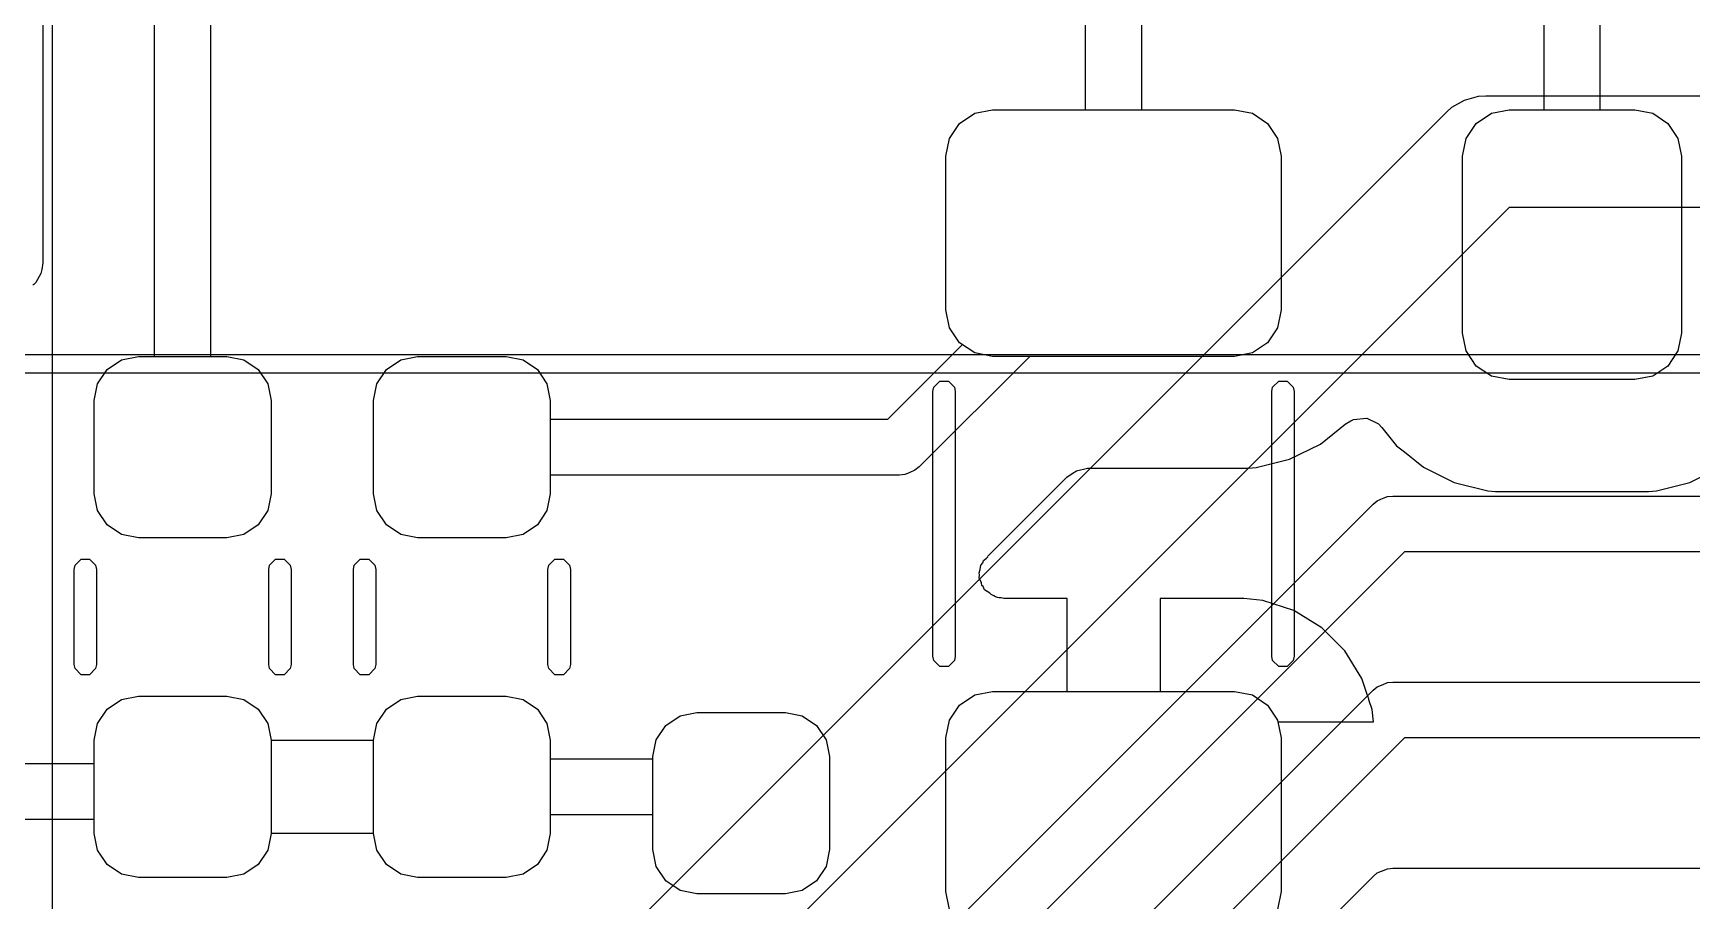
# Model space of a CAD drawing. Header units: inches. Extents: x 1.3 to 5.24, y -7.03 to -1.12.
# Drawn here: x 1.7204 to 2.0711, y -4.7451 to -4.5616 of the extents above; entities that cross this region are included whole.
import ezdxf

# ---------------------------------------------------------------- set-up
doc = ezdxf.new("R2010")
doc.units = ezdxf.units.IN
doc.header["$MEASUREMENT"] = 0
for name, color, linetype, true_color in [('B.Cu', 153, 'CONTINUOUS', 0x4d7fc4), ('B.Mask', 4, 'CONTINUOUS', 0x02ffee), ('B.Paste', 132, 'CONTINUOUS', 0x00c2c2), ('B.Silkscreen', 31, 'CONTINUOUS', 0xe8b2a7), ('F.Silkscreen', 41, 'CONTINUOUS', 0xf2eda1), ('In1.Cu', 91, 'CONTINUOUS', 0x7fc87f), ('In2.Cu', 33, 'CONTINUOUS', 0xce7d2c)]:
    doc.layers.add(name, color=color, linetype=linetype, true_color=true_color)

msp = doc.modelspace()

# ---------------------------------------------------------------- linework, layer by layer
at = {"layer": 'B.Cu', "linetype": 'CONTINUOUS'}
for p, q in [((2.05167, -4.50167), (2.05167, -4.57776)), ((1.95472, -4.50472), (1.95472, -4.57776)), ((2.03986, -4.57776), (2.03986, -4.50412)), ((1.94291, -4.57776), (1.94291, -4.50717)), ((1.72242, -4.52622), (1.72242, -4.61014)), ((1.74606, -4.62992), (1.74606, -4.52913)), ((1.75787, -4.53158), (1.75787, -4.62992)), ((1.91627, -4.58064), (1.91946, -4.57851)), ((1.91946, -4.57851), (1.92323, -4.57776)), ((1.92323, -4.57776), (1.94291, -4.57776)), ((1.95472, -4.57776), (1.97441, -4.57776)), ((1.97441, -4.57776), (1.97818, -4.57851)), ((1.97818, -4.57851), (1.98137, -4.58064)), ((2.02552, -4.58064), (2.02871, -4.57851)), ((2.02871, -4.57851), (2.03248, -4.57776)), ((2.03248, -4.57776), (2.03986, -4.57776)), ((2.05167, -4.57776), (2.05906, -4.57776)), ((2.05906, -4.57776), (2.06282, -4.57851)), ((2.06282, -4.57851), (2.06601, -4.58064)), ((1.91339, -4.5876), (1.91414, -4.58383)), ((1.91414, -4.58383), (1.91627, -4.58064)), ((1.98137, -4.58064), (1.9835, -4.58383)), ((1.9835, -4.58383), (1.98425, -4.5876)), ((2.02264, -4.5876), (2.02339, -4.58383)), ((2.02339, -4.58383), (2.02552, -4.58064)), ((2.06601, -4.58064), (2.06815, -4.58383)), ((2.06815, -4.58383), (2.0689, -4.5876)), ((1.91339, -4.62008), (1.91339, -4.5876)), ((1.98425, -4.5876), (1.98425, -4.62008)), ((2.02264, -4.625), (2.02264, -4.5876)), ((2.0689, -4.5876), (2.0689, -4.625)), ((1.72222, -4.61151), (1.72196, -4.61241)), ((1.72242, -4.61014), (1.72222, -4.61151)), ((1.72242, -4.61014), (1.72242, -4.61014)), ((1.72242, -4.61014), (1.72242, -4.61014)), ((1.72045, -4.61473), (1.72029, -4.61489)), ((1.72047, -4.61473), (1.72045, -4.61473)), ((1.72049, -4.61471), (1.72047, -4.61473)), ((1.72086, -4.61435), (1.72049, -4.61471)), ((1.7209, -4.6143), (1.72086, -4.61435)), ((1.72196, -4.61241), (1.7209, -4.6143)), ((1.91414, -4.62385), (1.91339, -4.62008)), ((1.98425, -4.62008), (1.9835, -4.62385)), ((1.91627, -4.62704), (1.91414, -4.62385)), ((1.9835, -4.62385), (1.98137, -4.62704)), ((2.02339, -4.62877), (2.02264, -4.625)), ((2.0689, -4.625), (2.06815, -4.62877)), ((1.9011, -4.64321), (1.91687, -4.62744)), ((1.91687, -4.62744), (1.91627, -4.62704)), ((1.97818, -4.62917), (1.97441, -4.62992)), ((1.98137, -4.62704), (1.97818, -4.62917)), ((2.02552, -4.63196), (2.02339, -4.62877)), ((2.06815, -4.62877), (2.06601, -4.63196)), ((1.73398, -4.63569), (1.73601, -4.63266)), ((1.73601, -4.63266), (1.73904, -4.63063)), ((1.73904, -4.63063), (1.74262, -4.62992)), ((1.74262, -4.62992), (1.74606, -4.62992)), ((1.75787, -4.62992), (1.76132, -4.62992)), ((1.76132, -4.62992), (1.7649, -4.63063)), ((1.7649, -4.63063), (1.76793, -4.63266)), ((1.76793, -4.63266), (1.76996, -4.63569)), ((1.79303, -4.63569), (1.79506, -4.63266)), ((1.79506, -4.63266), (1.79809, -4.63063)), ((1.79809, -4.63063), (1.80167, -4.62992)), ((1.80167, -4.62992), (1.82037, -4.62992)), ((1.82037, -4.62992), (1.82395, -4.63063)), ((1.82395, -4.63063), (1.82699, -4.63266)), ((1.82699, -4.63266), (1.82901, -4.63569)), ((1.93109, -4.62992), (1.90772, -4.65329)), ((1.97441, -4.62992), (1.93109, -4.62992)), ((2.02871, -4.63409), (2.02552, -4.63196)), ((2.06601, -4.63196), (2.06282, -4.63409)), ((1.73327, -4.63927), (1.73398, -4.63569)), ((1.76996, -4.63569), (1.77067, -4.63927)), ((1.79232, -4.63927), (1.79303, -4.63569)), ((1.82901, -4.63569), (1.82972, -4.63927)), ((2.03248, -4.63484), (2.02871, -4.63409)), ((2.05906, -4.63484), (2.03248, -4.63484)), ((2.06282, -4.63409), (2.05906, -4.63484)), ((1.73327, -4.65896), (1.73327, -4.63927)), ((1.77067, -4.63927), (1.77067, -4.65896)), ((1.79232, -4.65896), (1.79232, -4.63927)), ((1.82972, -4.63927), (1.82972, -4.64321)), ((1.82972, -4.64321), (1.9011, -4.64321)), ((1.99781, -4.64423), (1.99901, -4.64352)), ((1.99901, -4.64352), (1.99958, -4.64329)), ((1.99958, -4.64329), (2.00231, -4.643)), ((2.00231, -4.643), (2.00231, -4.643)), ((2.00231, -4.643), (2.00238, -4.64301)), ((2.00238, -4.64301), (2.00458, -4.64401)), ((1.99255, -4.64846), (1.99781, -4.64423)), ((2.00458, -4.64401), (2.00481, -4.64421)), ((2.00481, -4.64421), (2.00555, -4.64494)), ((2.00555, -4.64494), (2.00866, -4.64882)), ((1.98602, -4.65169), (1.99255, -4.64846)), ((2.00866, -4.64882), (2.00866, -4.64882)), ((2.00866, -4.64882), (2.00866, -4.64882)), ((2.00866, -4.64882), (2.01031, -4.65014)), ((2.01031, -4.65014), (2.01434, -4.65338)), ((1.90682, -4.65402), (1.90558, -4.65454)), ((1.90772, -4.65329), (1.90682, -4.65402)), ((1.94098, -4.65416), (1.94332, -4.65356)), ((1.94332, -4.65356), (1.97732, -4.65356)), ((1.97732, -4.65356), (1.97896, -4.65345)), ((1.97732, -4.65356), (1.97732, -4.65356)), ((1.97896, -4.65345), (1.98602, -4.65169)), ((2.01434, -4.65338), (2.02087, -4.65662)), ((2.07067, -4.65662), (2.0772, -4.65338)), ((1.90354, -4.65502), (1.82972, -4.65502)), ((1.82972, -4.65502), (1.82972, -4.65896)), ((1.9047, -4.65491), (1.90354, -4.65502)), ((1.90558, -4.65454), (1.9047, -4.65491)), ((1.92238, -4.67207), (1.93895, -4.65549)), ((1.93895, -4.65549), (1.94007, -4.65466)), ((1.94007, -4.65466), (1.94098, -4.65416)), ((2.02087, -4.65662), (2.02793, -4.65837)), ((2.0636, -4.65837), (2.07067, -4.65662)), ((1.73398, -4.66253), (1.73327, -4.65896)), ((1.77067, -4.65896), (1.76996, -4.66253)), ((1.79303, -4.66253), (1.79232, -4.65896)), ((1.82972, -4.65896), (1.82901, -4.66253)), ((2.02793, -4.65837), (2.02793, -4.65837)), ((2.02793, -4.65837), (2.02793, -4.65837)), ((2.02793, -4.65837), (2.02957, -4.65848)), ((2.02957, -4.65848), (2.02957, -4.65848)), ((2.02957, -4.65848), (2.06197, -4.65848)), ((2.06197, -4.65848), (2.0636, -4.65837)), ((2.06197, -4.65848), (2.06197, -4.65848)), ((1.73601, -4.66557), (1.73398, -4.66253)), ((1.76996, -4.66253), (1.76793, -4.66557)), ((1.79506, -4.66557), (1.79303, -4.66253)), ((1.82901, -4.66253), (1.82699, -4.66557)), ((1.73904, -4.6676), (1.73601, -4.66557)), ((1.74262, -4.66831), (1.73904, -4.6676)), ((1.7649, -4.6676), (1.76132, -4.66831)), ((1.76793, -4.66557), (1.7649, -4.6676)), ((1.79809, -4.6676), (1.79506, -4.66557)), ((1.80167, -4.66831), (1.79809, -4.6676)), ((1.82395, -4.6676), (1.82037, -4.66831)), ((1.82699, -4.66557), (1.82395, -4.6676)), ((1.76132, -4.66831), (1.74262, -4.66831)), ((1.82037, -4.66831), (1.80167, -4.66831)), ((1.92039, -4.6757), (1.92065, -4.67498)), ((1.92065, -4.67498), (1.92078, -4.67407)), ((1.92078, -4.67407), (1.92082, -4.67398)), ((1.92082, -4.67398), (1.92116, -4.67358)), ((1.92116, -4.67358), (1.92133, -4.67311)), ((1.92133, -4.67311), (1.92198, -4.67262)), ((1.92198, -4.67262), (1.92226, -4.67229)), ((1.92219, -4.67222), (1.92238, -4.67207)), ((1.92226, -4.67229), (1.92219, -4.67222)), ((1.92238, -4.67207), (1.92238, -4.67207)), ((1.92048, -4.67613), (1.92039, -4.6757)), ((1.92039, -4.67679), (1.92048, -4.67613)), ((1.92087, -4.67784), (1.92039, -4.67679)), ((1.92099, -4.67838), (1.92087, -4.67784)), ((1.92122, -4.67861), (1.92099, -4.67838)), ((1.92153, -4.67929), (1.92122, -4.67861)), ((1.92263, -4.68), (1.92153, -4.67929)), ((1.92295, -4.68031), (1.92263, -4.68)), ((1.92334, -4.68052), (1.92295, -4.68031)), ((1.92351, -4.68057), (1.92334, -4.68052)), ((1.92385, -4.68078), (1.92351, -4.68057)), ((1.92427, -4.6809), (1.92385, -4.68078)), ((1.92465, -4.681), (1.92427, -4.6809)), ((1.92509, -4.68096), (1.92465, -4.681)), ((1.92565, -4.6811), (1.92509, -4.68096)), ((1.93898, -4.6811), (1.92565, -4.6811)), ((1.93898, -4.70079), (1.93898, -4.6811)), ((1.97638, -4.6811), (1.95866, -4.6811)), ((1.95866, -4.6811), (1.95866, -4.70079)), ((1.98042, -4.68152), (1.97638, -4.6811)), ((1.97638, -4.6811), (1.97638, -4.6811)), ((1.98475, -4.68295), (1.98042, -4.68152)), ((1.98042, -4.68152), (1.98042, -4.68152)), ((1.98697, -4.68369), (1.98475, -4.68295)), ((1.99285, -4.68731), (1.98697, -4.68369)), ((1.98697, -4.68369), (1.98697, -4.68369)), ((1.99773, -4.69219), (1.99285, -4.68731)), ((2.00135, -4.69807), (1.99773, -4.69219)), ((2.0024, -4.70123), (2.00135, -4.69807)), ((2.00135, -4.69807), (2.00135, -4.69807)), ((1.73601, -4.70451), (1.73904, -4.70248)), ((1.73904, -4.70248), (1.74262, -4.70177)), ((1.74262, -4.70177), (1.76132, -4.70177)), ((1.76132, -4.70177), (1.7649, -4.70248)), ((1.7649, -4.70248), (1.76793, -4.70451)), ((1.79506, -4.70451), (1.79809, -4.70248)), ((1.79809, -4.70248), (1.80167, -4.70177)), ((1.80167, -4.70177), (1.82037, -4.70177)), ((1.82037, -4.70177), (1.82395, -4.70248)), ((1.82395, -4.70248), (1.82699, -4.70451)), ((1.91627, -4.70367), (1.91946, -4.70154)), ((1.91946, -4.70154), (1.92323, -4.70079)), ((1.92323, -4.70079), (1.93898, -4.70079)), ((1.95866, -4.70079), (1.97441, -4.70079)), ((1.97441, -4.70079), (1.97818, -4.70154)), ((1.97818, -4.70154), (1.98137, -4.70367)), ((2.00272, -4.70218), (2.0024, -4.70123)), ((2.00278, -4.70236), (2.00272, -4.70218)), ((2.0028, -4.70244), (2.00278, -4.70236)), ((2.00278, -4.70236), (2.00278, -4.70236)), ((2.00278, -4.70236), (2.00278, -4.70236)), ((2.00283, -4.70253), (2.0028, -4.70244)), ((2.00352, -4.70462), (2.00283, -4.70253)), ((2.00283, -4.70253), (2.00283, -4.70253)), ((2.00283, -4.70253), (2.00283, -4.70253)), ((2.00283, -4.70253), (2.00283, -4.70253)), ((1.73398, -4.70754), (1.73601, -4.70451)), ((1.76793, -4.70451), (1.76996, -4.70754)), ((1.79303, -4.70754), (1.79506, -4.70451)), ((1.82699, -4.70451), (1.82901, -4.70754)), ((1.85412, -4.70796), (1.85715, -4.70593)), ((1.85715, -4.70593), (1.86073, -4.70522)), ((1.86073, -4.70522), (1.87943, -4.70522)), ((1.87943, -4.70522), (1.88301, -4.70593)), ((1.88301, -4.70593), (1.88604, -4.70796)), ((1.91414, -4.70686), (1.91627, -4.70367)), ((1.98137, -4.70367), (1.9835, -4.70686)), ((2.00379, -4.70719), (2.00352, -4.70462)), ((1.73327, -4.71112), (1.73398, -4.70754)), ((1.76996, -4.70754), (1.77067, -4.71112)), ((1.79232, -4.71112), (1.79303, -4.70754)), ((1.82901, -4.70754), (1.82972, -4.71112)), ((1.85209, -4.71099), (1.85412, -4.70796)), ((1.88604, -4.70796), (1.88807, -4.71099)), ((1.91339, -4.71063), (1.91414, -4.70686)), ((1.9835, -4.70686), (1.98357, -4.70719)), ((1.98357, -4.70719), (2.00379, -4.70719)), ((1.73327, -4.71604), (1.73327, -4.71112)), ((1.77067, -4.71112), (1.79232, -4.71112)), ((1.82972, -4.71112), (1.82972, -4.71506)), ((1.85138, -4.71457), (1.85209, -4.71099)), ((1.88807, -4.71099), (1.88878, -4.71457)), ((1.91339, -4.74311), (1.91339, -4.71063)), ((1.70866, -4.71604), (1.73327, -4.71604)), ((1.82972, -4.71506), (1.85138, -4.71506)), ((1.85138, -4.71506), (1.85138, -4.71457)), ((1.88878, -4.71457), (1.88878, -4.73425)), ((1.85138, -4.72687), (1.82972, -4.72687)), ((1.82972, -4.72687), (1.82972, -4.73081)), ((1.85138, -4.73425), (1.85138, -4.72687)), ((1.73327, -4.72785), (1.70866, -4.72785)), ((1.73327, -4.73081), (1.73327, -4.72785)), ((1.73398, -4.73439), (1.73327, -4.73081)), ((1.77067, -4.73081), (1.76996, -4.73439)), ((1.79232, -4.73081), (1.77067, -4.73081)), ((1.79303, -4.73439), (1.79232, -4.73081)), ((1.82972, -4.73081), (1.82901, -4.73439)), ((1.73601, -4.73742), (1.73398, -4.73439)), ((1.76996, -4.73439), (1.76793, -4.73742)), ((1.79506, -4.73742), (1.79303, -4.73439)), ((1.82901, -4.73439), (1.82699, -4.73742)), ((1.85209, -4.73783), (1.85138, -4.73425)), ((1.88878, -4.73425), (1.88807, -4.73783)), ((1.73904, -4.73945), (1.73601, -4.73742)), ((1.76793, -4.73742), (1.7649, -4.73945)), ((1.79809, -4.73945), (1.79506, -4.73742)), ((1.82699, -4.73742), (1.82395, -4.73945)), ((1.85412, -4.74086), (1.85209, -4.73783)), ((1.88807, -4.73783), (1.88604, -4.74086)), ((1.74262, -4.74016), (1.73904, -4.73945)), ((1.76132, -4.74016), (1.74262, -4.74016)), ((1.7649, -4.73945), (1.76132, -4.74016)), ((1.80167, -4.74016), (1.79809, -4.73945)), ((1.82037, -4.74016), (1.80167, -4.74016)), ((1.82395, -4.73945), (1.82037, -4.74016)), ((1.85715, -4.74289), (1.85412, -4.74086)), ((1.88604, -4.74086), (1.88301, -4.74289)), ((1.86073, -4.7436), (1.85715, -4.74289)), ((1.87943, -4.7436), (1.86073, -4.7436)), ((1.88301, -4.74289), (1.87943, -4.7436)), ((1.91414, -4.74688), (1.91339, -4.74311))]:
    msp.add_line(p, q, dxfattribs=at)
at = {"layer": 'B.Mask', "linetype": 'CONTINUOUS'}
for p, q in [((1.91627, -4.58064), (1.91946, -4.57851)), ((1.91946, -4.57851), (1.92323, -4.57776)), ((1.92323, -4.57776), (1.97441, -4.57776)), ((1.97441, -4.57776), (1.97818, -4.57851)), ((1.97818, -4.57851), (1.98137, -4.58064)), ((2.02552, -4.58064), (2.02871, -4.57851)), ((2.02871, -4.57851), (2.03248, -4.57776)), ((2.03248, -4.57776), (2.05906, -4.57776)), ((2.05906, -4.57776), (2.06282, -4.57851)), ((2.06282, -4.57851), (2.06601, -4.58064)), ((1.91339, -4.5876), (1.91414, -4.58383)), ((1.91414, -4.58383), (1.91627, -4.58064)), ((1.98137, -4.58064), (1.9835, -4.58383)), ((1.9835, -4.58383), (1.98425, -4.5876)), ((2.02264, -4.5876), (2.02339, -4.58383)), ((2.02339, -4.58383), (2.02552, -4.58064)), ((2.06601, -4.58064), (2.06815, -4.58383)), ((2.06815, -4.58383), (2.0689, -4.5876)), ((1.91339, -4.62008), (1.91339, -4.5876)), ((1.98425, -4.5876), (1.98425, -4.62008)), ((2.02264, -4.625), (2.02264, -4.5876)), ((2.0689, -4.5876), (2.0689, -4.625)), ((1.91414, -4.62385), (1.91339, -4.62008)), ((1.98425, -4.62008), (1.9835, -4.62385)), ((1.91627, -4.62704), (1.91414, -4.62385)), ((1.9835, -4.62385), (1.98137, -4.62704)), ((2.02339, -4.62877), (2.02264, -4.625)), ((2.0689, -4.625), (2.06815, -4.62877)), ((1.91946, -4.62917), (1.91627, -4.62704)), ((1.92323, -4.62992), (1.91946, -4.62917)), ((1.97818, -4.62917), (1.97441, -4.62992)), ((1.98137, -4.62704), (1.97818, -4.62917)), ((2.02552, -4.63196), (2.02339, -4.62877)), ((2.06815, -4.62877), (2.06601, -4.63196)), ((1.73398, -4.63569), (1.73601, -4.63266)), ((1.73601, -4.63266), (1.73904, -4.63063)), ((1.73904, -4.63063), (1.74262, -4.62992)), ((1.74262, -4.62992), (1.76132, -4.62992)), ((1.76132, -4.62992), (1.7649, -4.63063)), ((1.7649, -4.63063), (1.76793, -4.63266)), ((1.76793, -4.63266), (1.76996, -4.63569)), ((1.79303, -4.63569), (1.79506, -4.63266)), ((1.79506, -4.63266), (1.79809, -4.63063)), ((1.79809, -4.63063), (1.80167, -4.62992)), ((1.80167, -4.62992), (1.82037, -4.62992)), ((1.82037, -4.62992), (1.82395, -4.63063)), ((1.82395, -4.63063), (1.82699, -4.63266)), ((1.82699, -4.63266), (1.82901, -4.63569)), ((1.97441, -4.62992), (1.92323, -4.62992)), ((2.02871, -4.63409), (2.02552, -4.63196)), ((2.06601, -4.63196), (2.06282, -4.63409)), ((1.73327, -4.63927), (1.73398, -4.63569)), ((1.76996, -4.63569), (1.77067, -4.63927)), ((1.79232, -4.63927), (1.79303, -4.63569)), ((1.82901, -4.63569), (1.82972, -4.63927)), ((2.03248, -4.63484), (2.02871, -4.63409)), ((2.05906, -4.63484), (2.03248, -4.63484)), ((2.06282, -4.63409), (2.05906, -4.63484)), ((1.73327, -4.65896), (1.73327, -4.63927)), ((1.77067, -4.63927), (1.77067, -4.65896)), ((1.79232, -4.65896), (1.79232, -4.63927)), ((1.82972, -4.63927), (1.82972, -4.65896)), ((1.73398, -4.66253), (1.73327, -4.65896)), ((1.77067, -4.65896), (1.76996, -4.66253)), ((1.79303, -4.66253), (1.79232, -4.65896)), ((1.82972, -4.65896), (1.82901, -4.66253)), ((1.73601, -4.66557), (1.73398, -4.66253)), ((1.76996, -4.66253), (1.76793, -4.66557)), ((1.79506, -4.66557), (1.79303, -4.66253)), ((1.82901, -4.66253), (1.82699, -4.66557)), ((1.73904, -4.6676), (1.73601, -4.66557)), ((1.74262, -4.66831), (1.73904, -4.6676)), ((1.7649, -4.6676), (1.76132, -4.66831)), ((1.76793, -4.66557), (1.7649, -4.6676)), ((1.79809, -4.6676), (1.79506, -4.66557)), ((1.80167, -4.66831), (1.79809, -4.6676)), ((1.82395, -4.6676), (1.82037, -4.66831)), ((1.82699, -4.66557), (1.82395, -4.6676)), ((1.76132, -4.66831), (1.74262, -4.66831)), ((1.82037, -4.66831), (1.80167, -4.66831)), ((1.73601, -4.70451), (1.73904, -4.70248)), ((1.73904, -4.70248), (1.74262, -4.70177)), ((1.74262, -4.70177), (1.76132, -4.70177)), ((1.76132, -4.70177), (1.7649, -4.70248)), ((1.7649, -4.70248), (1.76793, -4.70451)), ((1.79506, -4.70451), (1.79809, -4.70248)), ((1.79809, -4.70248), (1.80167, -4.70177)), ((1.80167, -4.70177), (1.82037, -4.70177)), ((1.82037, -4.70177), (1.82395, -4.70248)), ((1.82395, -4.70248), (1.82699, -4.70451)), ((1.91627, -4.70367), (1.91946, -4.70154)), ((1.91946, -4.70154), (1.92323, -4.70079)), ((1.92323, -4.70079), (1.97441, -4.70079)), ((1.97441, -4.70079), (1.97818, -4.70154)), ((1.97818, -4.70154), (1.98137, -4.70367)), ((1.73398, -4.70754), (1.73601, -4.70451)), ((1.76793, -4.70451), (1.76996, -4.70754)), ((1.79303, -4.70754), (1.79506, -4.70451)), ((1.82699, -4.70451), (1.82901, -4.70754)), ((1.85412, -4.70796), (1.85715, -4.70593)), ((1.85715, -4.70593), (1.86073, -4.70522)), ((1.86073, -4.70522), (1.87943, -4.70522)), ((1.87943, -4.70522), (1.88301, -4.70593)), ((1.88301, -4.70593), (1.88604, -4.70796)), ((1.91414, -4.70686), (1.91627, -4.70367)), ((1.98137, -4.70367), (1.9835, -4.70686)), ((1.73327, -4.71112), (1.73398, -4.70754)), ((1.76996, -4.70754), (1.77067, -4.71112)), ((1.79232, -4.71112), (1.79303, -4.70754)), ((1.82901, -4.70754), (1.82972, -4.71112)), ((1.85209, -4.71099), (1.85412, -4.70796)), ((1.88604, -4.70796), (1.88807, -4.71099)), ((1.91339, -4.71063), (1.91414, -4.70686)), ((1.9835, -4.70686), (1.98425, -4.71063)), ((1.73327, -4.73081), (1.73327, -4.71112)), ((1.77067, -4.71112), (1.77067, -4.73081)), ((1.79232, -4.73081), (1.79232, -4.71112)), ((1.82972, -4.71112), (1.82972, -4.73081)), ((1.85138, -4.71457), (1.85209, -4.71099)), ((1.88807, -4.71099), (1.88878, -4.71457)), ((1.91339, -4.74311), (1.91339, -4.71063)), ((1.98425, -4.71063), (1.98425, -4.74311)), ((1.85138, -4.73425), (1.85138, -4.71457)), ((1.88878, -4.71457), (1.88878, -4.73425)), ((1.73398, -4.73439), (1.73327, -4.73081)), ((1.77067, -4.73081), (1.76996, -4.73439)), ((1.79303, -4.73439), (1.79232, -4.73081)), ((1.82972, -4.73081), (1.82901, -4.73439)), ((1.73601, -4.73742), (1.73398, -4.73439)), ((1.76996, -4.73439), (1.76793, -4.73742)), ((1.79506, -4.73742), (1.79303, -4.73439)), ((1.82901, -4.73439), (1.82699, -4.73742)), ((1.85209, -4.73783), (1.85138, -4.73425)), ((1.88878, -4.73425), (1.88807, -4.73783)), ((1.73904, -4.73945), (1.73601, -4.73742)), ((1.76793, -4.73742), (1.7649, -4.73945)), ((1.79809, -4.73945), (1.79506, -4.73742)), ((1.82699, -4.73742), (1.82395, -4.73945)), ((1.85412, -4.74086), (1.85209, -4.73783)), ((1.88807, -4.73783), (1.88604, -4.74086)), ((1.74262, -4.74016), (1.73904, -4.73945)), ((1.76132, -4.74016), (1.74262, -4.74016)), ((1.7649, -4.73945), (1.76132, -4.74016)), ((1.80167, -4.74016), (1.79809, -4.73945)), ((1.82037, -4.74016), (1.80167, -4.74016)), ((1.82395, -4.73945), (1.82037, -4.74016)), ((1.85715, -4.74289), (1.85412, -4.74086)), ((1.88604, -4.74086), (1.88301, -4.74289)), ((1.86073, -4.7436), (1.85715, -4.74289)), ((1.87943, -4.7436), (1.86073, -4.7436)), ((1.88301, -4.74289), (1.87943, -4.7436)), ((1.91414, -4.74688), (1.91339, -4.74311)), ((1.98425, -4.74311), (1.9835, -4.74688))]:
    msp.add_line(p, q, dxfattribs=at)
at = {"layer": 'B.Paste', "linetype": 'CONTINUOUS'}
for p, q in [((1.91627, -4.58064), (1.91946, -4.57851)), ((1.91946, -4.57851), (1.92323, -4.57776)), ((1.92323, -4.57776), (1.97441, -4.57776)), ((1.97441, -4.57776), (1.97818, -4.57851)), ((1.97818, -4.57851), (1.98137, -4.58064)), ((2.02552, -4.58064), (2.02871, -4.57851)), ((2.02871, -4.57851), (2.03248, -4.57776)), ((2.03248, -4.57776), (2.05906, -4.57776)), ((2.05906, -4.57776), (2.06282, -4.57851)), ((2.06282, -4.57851), (2.06601, -4.58064)), ((1.91339, -4.5876), (1.91414, -4.58383)), ((1.91414, -4.58383), (1.91627, -4.58064)), ((1.98137, -4.58064), (1.9835, -4.58383)), ((1.9835, -4.58383), (1.98425, -4.5876)), ((2.02264, -4.5876), (2.02339, -4.58383)), ((2.02339, -4.58383), (2.02552, -4.58064)), ((2.06601, -4.58064), (2.06815, -4.58383)), ((2.06815, -4.58383), (2.0689, -4.5876)), ((1.91339, -4.62008), (1.91339, -4.5876)), ((1.98425, -4.5876), (1.98425, -4.62008)), ((2.02264, -4.625), (2.02264, -4.5876)), ((2.0689, -4.5876), (2.0689, -4.625)), ((1.91414, -4.62385), (1.91339, -4.62008)), ((1.98425, -4.62008), (1.9835, -4.62385)), ((1.91627, -4.62704), (1.91414, -4.62385)), ((1.9835, -4.62385), (1.98137, -4.62704)), ((2.02339, -4.62877), (2.02264, -4.625)), ((2.0689, -4.625), (2.06815, -4.62877)), ((1.91946, -4.62917), (1.91627, -4.62704)), ((1.92323, -4.62992), (1.91946, -4.62917)), ((1.97818, -4.62917), (1.97441, -4.62992)), ((1.98137, -4.62704), (1.97818, -4.62917)), ((2.02552, -4.63196), (2.02339, -4.62877)), ((2.06815, -4.62877), (2.06601, -4.63196)), ((1.73398, -4.63569), (1.73601, -4.63266)), ((1.73601, -4.63266), (1.73904, -4.63063)), ((1.73904, -4.63063), (1.74262, -4.62992)), ((1.74262, -4.62992), (1.76132, -4.62992)), ((1.76132, -4.62992), (1.7649, -4.63063)), ((1.7649, -4.63063), (1.76793, -4.63266)), ((1.76793, -4.63266), (1.76996, -4.63569)), ((1.79303, -4.63569), (1.79506, -4.63266)), ((1.79506, -4.63266), (1.79809, -4.63063)), ((1.79809, -4.63063), (1.80167, -4.62992)), ((1.80167, -4.62992), (1.82037, -4.62992)), ((1.82037, -4.62992), (1.82395, -4.63063)), ((1.82395, -4.63063), (1.82699, -4.63266)), ((1.82699, -4.63266), (1.82901, -4.63569)), ((1.97441, -4.62992), (1.92323, -4.62992)), ((2.02871, -4.63409), (2.02552, -4.63196)), ((2.06601, -4.63196), (2.06282, -4.63409)), ((1.73327, -4.63927), (1.73398, -4.63569)), ((1.76996, -4.63569), (1.77067, -4.63927)), ((1.79232, -4.63927), (1.79303, -4.63569)), ((1.82901, -4.63569), (1.82972, -4.63927)), ((2.03248, -4.63484), (2.02871, -4.63409)), ((2.05906, -4.63484), (2.03248, -4.63484)), ((2.06282, -4.63409), (2.05906, -4.63484)), ((1.73327, -4.65896), (1.73327, -4.63927)), ((1.77067, -4.63927), (1.77067, -4.65896)), ((1.79232, -4.65896), (1.79232, -4.63927)), ((1.82972, -4.63927), (1.82972, -4.65896)), ((1.73398, -4.66253), (1.73327, -4.65896)), ((1.77067, -4.65896), (1.76996, -4.66253)), ((1.79303, -4.66253), (1.79232, -4.65896)), ((1.82972, -4.65896), (1.82901, -4.66253)), ((1.73601, -4.66557), (1.73398, -4.66253)), ((1.76996, -4.66253), (1.76793, -4.66557)), ((1.79506, -4.66557), (1.79303, -4.66253)), ((1.82901, -4.66253), (1.82699, -4.66557)), ((1.73904, -4.6676), (1.73601, -4.66557)), ((1.74262, -4.66831), (1.73904, -4.6676)), ((1.7649, -4.6676), (1.76132, -4.66831)), ((1.76793, -4.66557), (1.7649, -4.6676)), ((1.79809, -4.6676), (1.79506, -4.66557)), ((1.80167, -4.66831), (1.79809, -4.6676)), ((1.82395, -4.6676), (1.82037, -4.66831)), ((1.82699, -4.66557), (1.82395, -4.6676)), ((1.76132, -4.66831), (1.74262, -4.66831)), ((1.82037, -4.66831), (1.80167, -4.66831)), ((1.73601, -4.70451), (1.73904, -4.70248)), ((1.73904, -4.70248), (1.74262, -4.70177)), ((1.74262, -4.70177), (1.76132, -4.70177)), ((1.76132, -4.70177), (1.7649, -4.70248)), ((1.7649, -4.70248), (1.76793, -4.70451)), ((1.79506, -4.70451), (1.79809, -4.70248)), ((1.79809, -4.70248), (1.80167, -4.70177)), ((1.80167, -4.70177), (1.82037, -4.70177)), ((1.82037, -4.70177), (1.82395, -4.70248)), ((1.82395, -4.70248), (1.82699, -4.70451)), ((1.91627, -4.70367), (1.91946, -4.70154)), ((1.91946, -4.70154), (1.92323, -4.70079)), ((1.92323, -4.70079), (1.97441, -4.70079)), ((1.97441, -4.70079), (1.97818, -4.70154)), ((1.97818, -4.70154), (1.98137, -4.70367)), ((1.73398, -4.70754), (1.73601, -4.70451)), ((1.76793, -4.70451), (1.76996, -4.70754)), ((1.79303, -4.70754), (1.79506, -4.70451)), ((1.82699, -4.70451), (1.82901, -4.70754)), ((1.85412, -4.70796), (1.85715, -4.70593)), ((1.85715, -4.70593), (1.86073, -4.70522)), ((1.86073, -4.70522), (1.87943, -4.70522)), ((1.87943, -4.70522), (1.88301, -4.70593)), ((1.88301, -4.70593), (1.88604, -4.70796)), ((1.91414, -4.70686), (1.91627, -4.70367)), ((1.98137, -4.70367), (1.9835, -4.70686)), ((1.73327, -4.71112), (1.73398, -4.70754)), ((1.76996, -4.70754), (1.77067, -4.71112)), ((1.79232, -4.71112), (1.79303, -4.70754)), ((1.82901, -4.70754), (1.82972, -4.71112)), ((1.85209, -4.71099), (1.85412, -4.70796)), ((1.88604, -4.70796), (1.88807, -4.71099)), ((1.91339, -4.71063), (1.91414, -4.70686)), ((1.9835, -4.70686), (1.98425, -4.71063)), ((1.73327, -4.73081), (1.73327, -4.71112)), ((1.77067, -4.71112), (1.77067, -4.73081)), ((1.79232, -4.73081), (1.79232, -4.71112)), ((1.82972, -4.71112), (1.82972, -4.73081)), ((1.85138, -4.71457), (1.85209, -4.71099)), ((1.88807, -4.71099), (1.88878, -4.71457)), ((1.91339, -4.74311), (1.91339, -4.71063)), ((1.98425, -4.71063), (1.98425, -4.74311)), ((1.85138, -4.73425), (1.85138, -4.71457)), ((1.88878, -4.71457), (1.88878, -4.73425)), ((1.73398, -4.73439), (1.73327, -4.73081)), ((1.77067, -4.73081), (1.76996, -4.73439)), ((1.79303, -4.73439), (1.79232, -4.73081)), ((1.82972, -4.73081), (1.82901, -4.73439)), ((1.73601, -4.73742), (1.73398, -4.73439)), ((1.76996, -4.73439), (1.76793, -4.73742)), ((1.79506, -4.73742), (1.79303, -4.73439)), ((1.82901, -4.73439), (1.82699, -4.73742)), ((1.85209, -4.73783), (1.85138, -4.73425)), ((1.88878, -4.73425), (1.88807, -4.73783)), ((1.73904, -4.73945), (1.73601, -4.73742)), ((1.76793, -4.73742), (1.7649, -4.73945)), ((1.79809, -4.73945), (1.79506, -4.73742)), ((1.82699, -4.73742), (1.82395, -4.73945)), ((1.85412, -4.74086), (1.85209, -4.73783)), ((1.88807, -4.73783), (1.88604, -4.74086)), ((1.74262, -4.74016), (1.73904, -4.73945)), ((1.76132, -4.74016), (1.74262, -4.74016)), ((1.7649, -4.73945), (1.76132, -4.74016)), ((1.80167, -4.74016), (1.79809, -4.73945)), ((1.82037, -4.74016), (1.80167, -4.74016)), ((1.82395, -4.73945), (1.82037, -4.74016)), ((1.85715, -4.74289), (1.85412, -4.74086)), ((1.88604, -4.74086), (1.88301, -4.74289)), ((1.86073, -4.7436), (1.85715, -4.74289)), ((1.87943, -4.7436), (1.86073, -4.7436)), ((1.88301, -4.74289), (1.87943, -4.7436)), ((1.91414, -4.74688), (1.91339, -4.74311)), ((1.98425, -4.74311), (1.9835, -4.74688))]:
    msp.add_line(p, q, dxfattribs=at)
at = {"layer": 'B.Silkscreen', "linetype": 'CONTINUOUS'}
for p, q in [((1.91063, -4.63735), (1.91081, -4.63645)), ((1.91081, -4.63645), (1.91209, -4.63517)), ((1.91209, -4.63517), (1.9139, -4.63517)), ((1.9139, -4.63517), (1.91517, -4.63645)), ((1.91517, -4.63645), (1.91535, -4.63735)), ((1.98228, -4.63735), (1.98246, -4.63645)), ((1.98246, -4.63645), (1.98374, -4.63517)), ((1.98374, -4.63517), (1.98555, -4.63517)), ((1.98555, -4.63517), (1.98683, -4.63645)), ((1.98683, -4.63645), (1.98701, -4.63735)), ((1.91063, -4.69336), (1.91063, -4.63735)), ((1.91535, -4.63735), (1.91535, -4.69336)), ((1.98228, -4.69336), (1.98228, -4.63735)), ((1.98701, -4.63735), (1.98701, -4.69336)), ((1.72904, -4.67501), (1.72922, -4.67411)), ((1.72904, -4.69507), (1.72904, -4.67501)), ((1.72922, -4.67411), (1.73049, -4.67283)), ((1.73049, -4.67283), (1.7323, -4.67283)), ((1.7323, -4.67283), (1.73358, -4.67411)), ((1.73358, -4.67411), (1.73376, -4.67501)), ((1.73376, -4.67501), (1.73376, -4.69507)), ((1.77018, -4.67501), (1.77036, -4.67411)), ((1.77018, -4.69507), (1.77018, -4.67501)), ((1.77036, -4.67411), (1.77164, -4.67283)), ((1.77164, -4.67283), (1.77344, -4.67283)), ((1.77344, -4.67283), (1.77472, -4.67411)), ((1.77472, -4.67411), (1.7749, -4.67501)), ((1.7749, -4.67501), (1.7749, -4.69507)), ((1.78809, -4.67501), (1.78827, -4.67411)), ((1.78809, -4.69507), (1.78809, -4.67501)), ((1.78827, -4.67411), (1.78955, -4.67283)), ((1.78955, -4.67283), (1.79136, -4.67283)), ((1.79136, -4.67283), (1.79264, -4.67411)), ((1.79264, -4.67411), (1.79281, -4.67501)), ((1.79281, -4.67501), (1.79281, -4.69507)), ((1.82923, -4.67501), (1.82941, -4.67411)), ((1.82923, -4.69507), (1.82923, -4.67501)), ((1.82941, -4.67411), (1.83069, -4.67283)), ((1.83069, -4.67283), (1.8325, -4.67283)), ((1.8325, -4.67283), (1.83378, -4.67411)), ((1.83378, -4.67411), (1.83396, -4.67501)), ((1.83396, -4.67501), (1.83396, -4.69507)), ((1.72922, -4.69597), (1.72904, -4.69507)), ((1.73049, -4.69725), (1.72922, -4.69597)), ((1.73358, -4.69597), (1.7323, -4.69725)), ((1.73376, -4.69507), (1.73358, -4.69597)), ((1.77036, -4.69597), (1.77018, -4.69507)), ((1.77164, -4.69725), (1.77036, -4.69597)), ((1.77472, -4.69597), (1.77344, -4.69725)), ((1.7749, -4.69507), (1.77472, -4.69597)), ((1.78827, -4.69597), (1.78809, -4.69507)), ((1.78955, -4.69725), (1.78827, -4.69597)), ((1.79264, -4.69597), (1.79136, -4.69725)), ((1.79281, -4.69507), (1.79264, -4.69597)), ((1.82941, -4.69597), (1.82923, -4.69507)), ((1.83069, -4.69725), (1.82941, -4.69597)), ((1.83378, -4.69597), (1.8325, -4.69725)), ((1.83396, -4.69507), (1.83378, -4.69597)), ((1.91081, -4.69426), (1.91063, -4.69336)), ((1.91209, -4.69554), (1.91081, -4.69426)), ((1.9139, -4.69554), (1.91209, -4.69554)), ((1.91517, -4.69426), (1.9139, -4.69554)), ((1.91535, -4.69336), (1.91517, -4.69426)), ((1.98246, -4.69426), (1.98228, -4.69336)), ((1.98374, -4.69554), (1.98246, -4.69426)), ((1.98555, -4.69554), (1.98374, -4.69554)), ((1.98683, -4.69426), (1.98555, -4.69554)), ((1.98701, -4.69336), (1.98683, -4.69426)), ((1.7323, -4.69725), (1.73049, -4.69725)), ((1.77344, -4.69725), (1.77164, -4.69725)), ((1.79136, -4.69725), (1.78955, -4.69725)), ((1.8325, -4.69725), (1.83069, -4.69725))]:
    msp.add_line(p, q, dxfattribs=at)
at = {"layer": 'F.Silkscreen', "linetype": 'CONTINUOUS'}
for p, q in [((1.46063, -4.62953), (3.72441, -4.62953)), ((3.72244, -4.63346), (1.4626, -4.63346))]:
    msp.add_line(p, q, dxfattribs=at)
at = {"layer": 'In1.Cu', "linetype": 'CONTINUOUS'}
for p, q in [((2.02037, -4.57724), (2.02304, -4.5757)), ((2.02304, -4.5757), (2.02602, -4.5749)), ((2.02602, -4.5749), (2.02756, -4.5748)), ((2.02756, -4.5748), (2.31794, -4.5748)), ((1.7633, -4.83417), (2.01921, -4.57826)), ((2.01921, -4.57826), (2.02037, -4.57724)), ((2.03245, -4.59843), (1.78001, -4.85087)), ((2.32283, -4.59843), (2.03245, -4.59843))]:
    msp.add_line(p, q, dxfattribs=at)
at = {"layer": 'In2.Cu', "linetype": 'CONTINUOUS'}
for p, q in [((1.72441, -4.48783), (1.72441, -5.42818)), ((2.0037, -4.66118), (2.00459, -4.66044)), ((2.00459, -4.66044), (2.00584, -4.65993)), ((2.00584, -4.65993), (2.00672, -4.65956)), ((2.00672, -4.65956), (2.00787, -4.65945)), ((2.00787, -4.65945), (2.34263, -4.65945)), ((1.79431, -4.87056), (2.0037, -4.66118)), ((2.01032, -4.67126), (1.80266, -4.87892)), ((2.34508, -4.67126), (2.01032, -4.67126)), ((2.00459, -4.69981), (2.00584, -4.6993)), ((2.00584, -4.6993), (2.00672, -4.69893)), ((2.00672, -4.69893), (2.00787, -4.69882)), ((2.00787, -4.69882), (2.34007, -4.69882)), ((1.83368, -4.87056), (2.0037, -4.70055)), ((2.0037, -4.70055), (2.00459, -4.69981)), ((2.01032, -4.71063), (1.84203, -4.87892)), ((2.34252, -4.71063), (2.01032, -4.71063)), ((2.00547, -4.73882), (2.00672, -4.7383)), ((2.00672, -4.7383), (2.00787, -4.73819)), ((2.00787, -4.73819), (2.34007, -4.73819)), ((1.87305, -4.87056), (2.0037, -4.73992)), ((2.0037, -4.73992), (2.00459, -4.73918)), ((2.00459, -4.73918), (2.00547, -4.73882))]:
    msp.add_line(p, q, dxfattribs=at)

doc.saveas('drawing.dxf')
